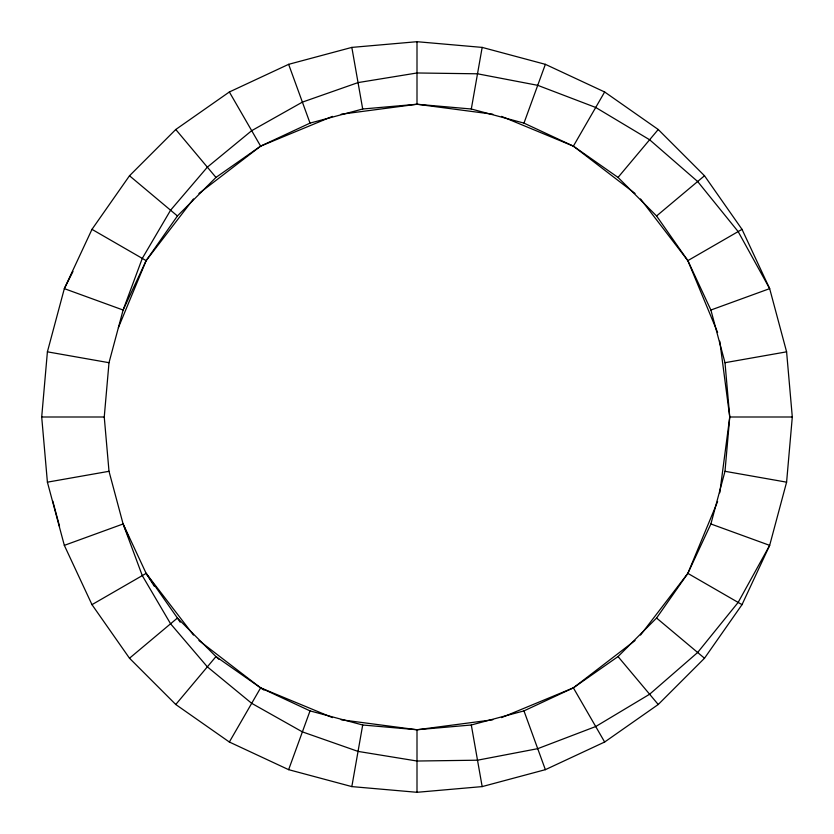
<?xml version="1.0" encoding="UTF-8"?>
<svg xmlns="http://www.w3.org/2000/svg" width="834" height="834" viewBox="0 0 834 834"><rect width="100%" height="100%" fill="white"/><g stroke="black" fill="none" stroke-linecap="round" stroke-linejoin="round"><path stroke-width="1.25" d="M41.7 417L47.402 351.833L64.333 288.637L91.98 229.35L129.499 175.766L175.766 129.499L229.35 91.98L288.637 64.333L351.833 47.402L417 41.7L482.167 47.402L545.363 64.333L604.65 91.98L658.234 129.499L704.501 175.766L742.02 229.35L769.667 288.637L786.598 351.833L792.3 417L786.598 482.167L769.667 545.363L742.02 604.65L704.501 658.234L658.234 704.501L604.65 742.02L545.363 769.667L482.167 786.598L417 792.3L351.833 786.598L288.637 769.667L229.35 742.02L175.766 704.501L129.499 658.234L91.98 604.65L64.333 545.363L47.402 482.167L41.7 417L104.25 417L109.004 362.696L123.109 310.029L142.28 258.394L170.574 210.22L207.353 167.154L251.691 130.677L302.388 102.123L358.036 82.597L417 72.975L477.517 73.799L537.721 85.329L595.716 107.461L649.623 139.768L697.651 181.51L738.153 231.581L769.667 288.637L710.891 310.029L687.852 260.625L656.577 215.964L618.036 177.423L573.375 146.148L523.971 123.109L471.304 109.004L417 104.25L362.696 109.004L310.029 123.109L260.625 146.148L215.964 177.423L177.423 215.964L146.148 260.625L123.109 310.029L64.333 288.637L72.965 271.488M104.25 417L109.004 471.304L123.109 523.971L146.148 573.375L177.423 618.036L215.964 656.577L260.625 687.852L310.029 710.891L362.696 724.996L417 729.75L471.304 724.996L523.971 710.891L573.375 687.852L618.036 656.577L656.577 618.036L687.852 573.375L710.891 523.971L724.996 471.304L729.75 417L724.996 362.696L710.891 310.029M719.773 492.811L729.75 417L719.773 341.189M351.833 786.598L362.696 724.996M471.304 109.004L482.167 47.402M288.637 769.667L310.029 710.891M523.971 123.109L545.363 64.333M118.397 327.626L146.148 260.625L193.488 198.94M640.512 635.06L687.852 573.375L717.605 501.536M229.35 742.02L260.625 687.852L198.94 640.512M501.536 116.395L573.375 146.148L604.65 91.98M175.766 704.501L215.964 656.577L218.81 659.235M618.036 177.423L658.234 129.499M129.499 658.234L177.423 618.036L180.217 622.247M656.577 215.964L704.501 175.766M198.94 193.488L260.625 146.148L332.464 116.395M501.536 717.605L573.375 687.852L635.06 640.512M91.98 604.65L146.148 573.375L193.488 635.06M717.605 332.464L687.852 260.625L742.02 229.35M64.333 545.363L123.109 523.971L129.207 538.368M47.402 482.167L109.004 471.304M724.996 362.696L786.598 351.833M341.189 114.227L417 104.25L492.811 114.227M341.189 719.773L417 729.75L492.811 719.773M729.75 417L792.3 417M47.402 351.833L109.004 362.696M724.996 471.304L786.598 482.167M710.891 523.971L769.667 545.363L738.153 602.419L697.651 652.49L649.623 694.232L595.716 726.539L537.721 748.671L477.517 760.201L417 761.025L358.036 751.403L302.388 731.877L251.691 703.323L207.353 666.846L170.574 623.78L142.28 575.606L123.109 523.971M332.464 717.605L260.625 687.852L263.867 690.01M91.98 229.35L146.148 260.625M687.852 573.375L742.02 604.65M573.375 146.148L635.06 193.488M129.499 175.766L177.423 215.964M656.577 618.036L704.501 658.234M175.766 129.499L215.964 177.423M618.036 656.577L658.234 704.501M640.512 198.94L687.852 260.625M146.148 573.375L154.332 586.292M229.35 91.98L260.625 146.148M573.375 687.852L604.65 742.02M288.637 64.333L310.029 123.109M523.971 710.891L545.363 769.667M52.761 501.026L59.548 526.348M351.833 47.402L362.696 109.004M471.304 724.996L482.167 786.598M417 41.7L417 104.25M417 729.75L417 792.3"/></g></svg>
